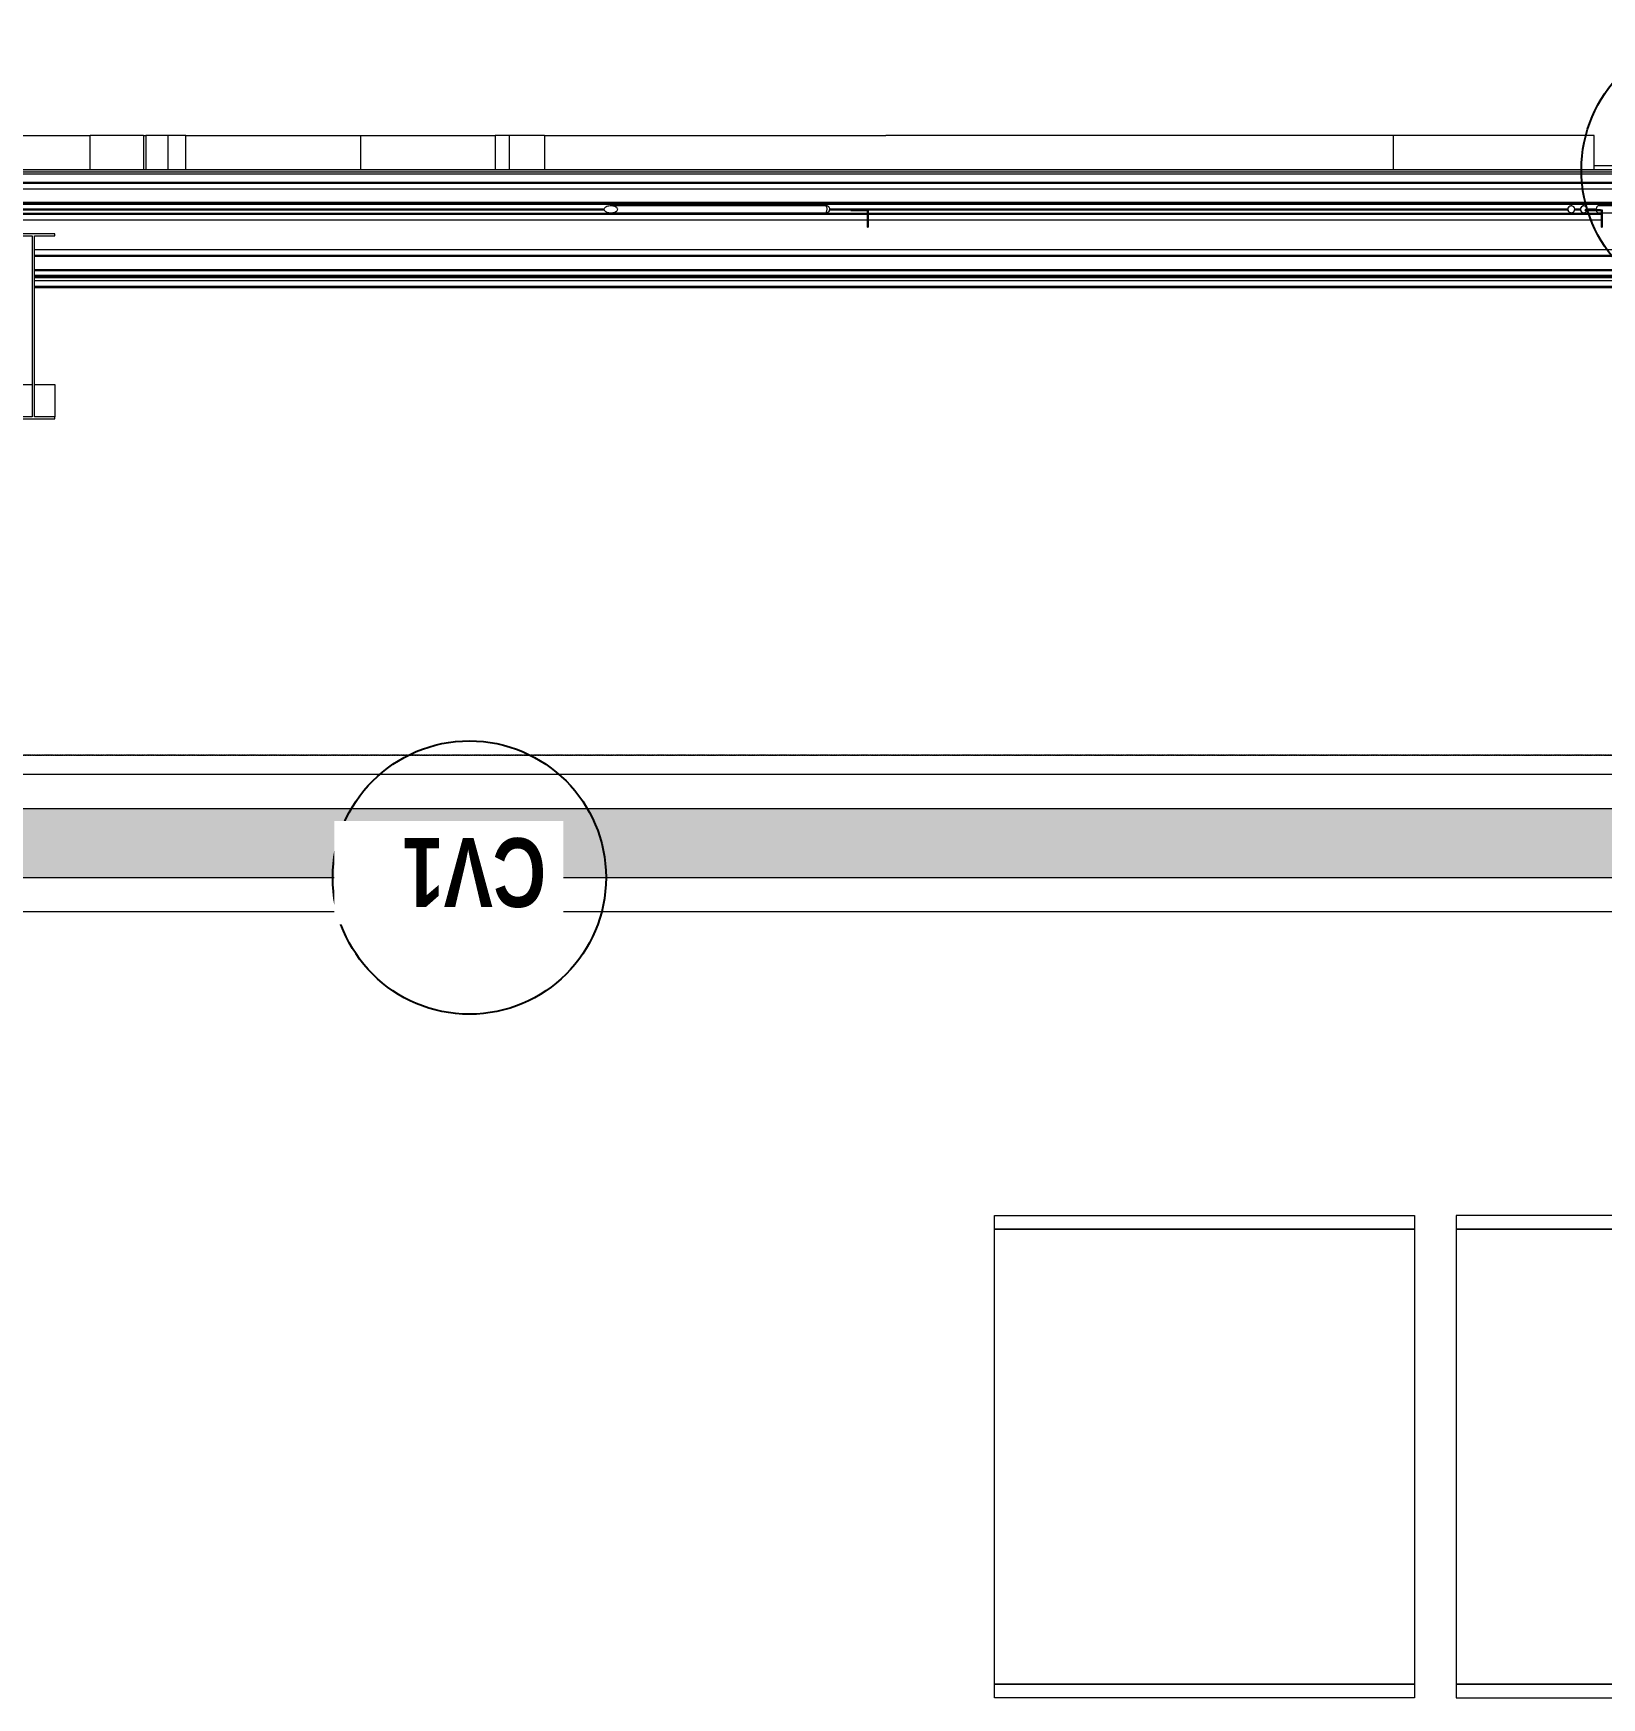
# Model space of a CAD drawing. Header units: centimetres. Extents: x -1762 to 3746, y -261 to 6534.
# Drawn here: x 1451.5 to 1907, y 5644.6 to 6127.9 of the extents above; entities that cross this region are included whole.
import ezdxf

# ---------------------------------------------------------------- set-up
doc = ezdxf.new("R2010")
doc.units = ezdxf.units.CM
doc.linetypes.add('_Overhead_2_', pattern=[0.47625, 0.3175, -0.15875])
for name, color, linetype, lineweight in [('A-ANNO-NOTE', 7, 'Continuous', 9), ('A-FLOR', 7, 'Continuous', 9), ('A-GENM', 7, 'Continuous', 9), ('A-WALL', 7, 'Continuous', 9), ('A-WALL-PATT', 7, 'Continuous', 35), ('I-WALL', 7, 'Continuous', 9), ('M-EQPM', 7, 'Continuous', 9), ('Q-SPCQ', 7, 'Continuous', 9), ('S-BEAM', 7, 'Continuous', 9), ('S-COLS', 7, 'Continuous', 9)]:
    doc.layers.add(name, color=color, linetype=linetype, lineweight=lineweight)
doc.styles.add('Century Gothic_B', font='GOTHICB.TTF', dxfattribs={"width": 0.8, "height": 20})

# ---------------------------------------------------------------- blocks, each defined once
blk = doc.blocks.new('Col_ Perfil Variable - VAR_ 05-1690372-Planta bodega almacenamiento congelados')
at = {"layer": 'S-COLS', "color": 253, "lineweight": 18, "true_color": 0xaaaaaa}
for p, q in [((6.25, 34.1), (-6.25, 34.1)), ((-6.25, 34.1), (-6.25, 33.52)), ((6.25, 33.52), (6.25, 34.1)), ((-6.25, 33.52), (-0.35, 33.52)), ((-0.35, 33.52), (-0.35, -19.04)), ((0.36, -19.04), (0.36, 33.52)), ((0.36, 33.52), (6.25, 33.52)), ((-6.25, -19.04), (-6.25, -19.62)), ((-0.35, -19.04), (-6.25, -19.04)), ((6.25, -19.04), (0.36, -19.04)), ((6.25, -19.62), (6.25, -19.04)), ((-6.25, -19.62), (6.25, -19.62))]:
    blk.add_line(p, q, dxfattribs=at)
at = {"layer": 'S-COLS', "color": 253, "true_color": 0xaaaaaa}
for p, q in [((-6.25, -9.58), (-0.35, -9.58)), ((-6.25, -19.04), (-6.25, -9.58)), ((0.36, -9.58), (6.25, -9.58)), ((6.25, -9.58), (6.25, -19.04))]:
    blk.add_line(p, q, dxfattribs=at)
blk = doc.blocks.new('Costanera Perfil Z - Parametrizado - h_22cm-1746838-Planta bodega almacenamiento congelados')
at = {"layer": 'S-BEAM', "color": 254, "true_color": 0xcccccc}
for p, q in [((-10.75, 5544.14), (-10.75, 1984.87)), ((-10.75, 5544.14), (-10.75, 1984.87)), ((-10.45, 5544.14), (-10.45, 1984.87)), ((-10.45, 5544.14), (-10.45, 1984.87)), ((8.8, 5514.59), (8.8, 4882.75)), ((8.8, 5514.59), (8.8, 4882.75)), ((10.45, 5514.59), (10.45, 4882.75)), ((10.45, 5514.59), (10.45, 4882.75)), ((10.75, 4882.75), (10.75, 5514.59)), ((10.75, 5514.59), (10.75, 4882.75)), ((-8.8, 5336.3), (-8.8, 5333.7)), ((-8.8, 5336.3), (-8.8, 5333.7)), ((-8.8, 5331.72), (-8.8, 5330.06)), ((-8.8, 5331.72), (-8.8, 5330.06)), ((-8.8, 5328.07), (-8.8, 5113.71)), ((-8.8, 5328.07), (-8.8, 5113.71)), ((-8.8, 5048.21), (-8.8, 4716.9)), ((-8.8, 5048.21), (-8.8, 4716.9))]:
    blk.add_line(p, q, dxfattribs=at)
blk = doc.blocks.new('Costanera Perfil Z - Parametrizado - h_22cm-1746684-Planta bodega almacenamiento congelados')
at = {"layer": 'S-BEAM', "color": 254, "true_color": 0xcccccc}
for p, q in [((-10.75, 5549.14), (-10.75, 1989.87)), ((-10.75, 5549.14), (-10.75, 1989.87)), ((-10.45, 5549.14), (-10.45, 1989.87)), ((-10.45, 5549.14), (-10.45, 1989.87)), ((8.8, 5519.59), (8.8, 4887.75)), ((8.8, 5519.59), (8.8, 4887.75)), ((10.45, 5519.59), (10.45, 4887.75)), ((10.45, 5519.59), (10.45, 4887.75)), ((10.75, 4887.75), (10.75, 5519.59)), ((10.75, 5519.59), (10.75, 4887.75)), ((-8.8, 5341.31), (-8.8, 5338.62)), ((-8.8, 5341.31), (-8.8, 5338.62)), ((-8.8, 5336.81), (-8.8, 5335.01)), ((-8.8, 5336.81), (-8.8, 5335.01)), ((-8.8, 5333.16), (-8.8, 5129.82)), ((-8.8, 5333.16), (-8.8, 5129.82)), ((-8.8, 5129.73), (-8.8, 5124.82)), ((-8.8, 5129.73), (-8.8, 5124.82)), ((-8.8, 5124.82), (-8.8, 5118.62)), ((-8.8, 5124.82), (-8.8, 5118.62)), ((-8.8, 5053.19), (-8.8, 4721.84)), ((-8.8, 5053.19), (-8.8, 4721.84))]:
    blk.add_line(p, q, dxfattribs=at)
blk = doc.blocks.new('Costanera Perfil Z - Parametrizado - h_22cm-V1-Planta bodega almacenamiento congelados')
at = {"layer": 'S-BEAM', "color": 254, "true_color": 0xcccccc}
for p, q in [((8.8, 5519.59), (8.8, 4887.75)), ((8.8, 5519.59), (8.8, 4887.75)), ((10.45, 5519.59), (10.45, 4887.75)), ((10.45, 5519.59), (10.45, 4887.75)), ((10.75, 4887.75), (10.75, 5519.59)), ((10.75, 5519.59), (10.75, 4887.75)), ((-10.75, 5342.88), (-10.75, 5129.82)), ((-10.75, 5342.88), (-10.75, 5129.82)), ((-10.45, 5342.88), (-10.45, 5129.82)), ((-10.45, 5342.88), (-10.45, 5129.82)), ((-8.8, 5342.88), (-8.8, 5129.82)), ((-8.8, 5342.88), (-8.8, 5129.82)), ((-10.75, 5129.82), (-10.75, 5129.67)), ((-10.75, 5129.82), (-10.75, 5129.67)), ((-10.75, 5129.64), (-10.75, 4623.15)), ((-10.75, 5129.64), (-10.75, 4623.15)), ((-10.45, 5129.82), (-10.45, 5129.68)), ((-10.45, 5129.82), (-10.45, 5129.68)), ((-10.45, 5129.64), (-10.45, 4623.15)), ((-10.45, 5129.64), (-10.45, 4623.15)), ((-8.8, 5129.64), (-8.8, 4623.15)), ((-8.8, 5129.64), (-8.8, 4623.15))]:
    blk.add_line(p, q, dxfattribs=at)
blk = doc.blocks.new('Costanera Perfil Z - Parametrizado - h_22cm-V2-Planta bodega almacenamiento congelados')
at = {"layer": 'S-BEAM', "color": 254, "true_color": 0xcccccc}
for p, q in [((8.8, 5519.59), (8.8, 4887.75)), ((8.8, 5519.59), (8.8, 4887.75)), ((10.45, 5519.59), (10.45, 4887.75)), ((10.45, 5519.59), (10.45, 4887.75)), ((10.75, 4887.75), (10.75, 5519.59)), ((10.75, 5519.59), (10.75, 4887.75)), ((-10.75, 5342.88), (-10.75, 5129.82)), ((-10.75, 5342.88), (-10.75, 5129.82)), ((-10.45, 5342.88), (-10.45, 5129.82)), ((-10.45, 5342.88), (-10.45, 5129.82)), ((-8.8, 5342.88), (-8.8, 5129.82)), ((-8.8, 5342.88), (-8.8, 5129.82)), ((-10.75, 5129.82), (-10.75, 5129.67)), ((-10.75, 5129.82), (-10.75, 5129.67)), ((-10.75, 5129.64), (-10.75, 4623.15)), ((-10.75, 5129.64), (-10.75, 4623.15)), ((-10.45, 5129.82), (-10.45, 5129.68)), ((-10.45, 5129.82), (-10.45, 5129.68)), ((-10.45, 5129.64), (-10.45, 4623.15)), ((-10.45, 5129.64), (-10.45, 4623.15)), ((-8.8, 5129.64), (-8.8, 4623.15)), ((-8.8, 5129.64), (-8.8, 4623.15))]:
    blk.add_line(p, q, dxfattribs=at)
blk = doc.blocks.new('Costanera Perfil Z - Parametrizado - h_22cm-1721966-Planta bodega almacenamiento congelados')
at = {"layer": 'S-BEAM', "color": 254, "true_color": 0xcccccc}
for p, q in [((-10.75, -1629.6), (-10.75, 1929.67)), ((-10.75, 1929.67), (-10.75, -1629.6)), ((-10.45, 1929.67), (-10.45, -1629.6)), ((-10.45, 1929.67), (-10.45, -1629.6)), ((-8.8, 1929.67), (-8.8, -1629.6)), ((-8.8, 1929.67), (-8.8, -1629.6)), ((8.8, 1900.12), (8.8, 1268.28)), ((8.8, 1900.12), (8.8, 1268.28)), ((10.45, 1900.12), (10.45, 1268.28)), ((10.45, 1900.12), (10.45, 1268.28)), ((10.75, 1900.12), (10.75, 1268.28)), ((10.75, 1900.12), (10.75, 1268.28))]:
    blk.add_line(p, q, dxfattribs=at)
blk = doc.blocks.new('M_RVR_PERFIL L - M_RVR_PERFIL L-1712762-Planta bodega almacenamiento congelados')
at = {"layer": 'S-BEAM', "color": 254, "true_color": 0xcccccc}
for p, q in [((-2.5, 2.5), (-2.5, 2.31)), ((2.02, 2.5), (-2.5, 2.5)), ((-2.5, 2.31), (2.1, 2.31)), ((2.31, 2.01), (2.31, -2.5)), ((2.5, 1.77), (2.5, 1.93)), ((2.5, -2.5), (2.5, 1.75)), ((2.31, -2.5), (2.5, -2.5))]:
    blk.add_line(p, q, dxfattribs=at)
at = {"layer": 'S-BEAM', "color": 254, "lineweight": 18, "true_color": 0xcccccc}
for p, q in [((-2.5, 2.31), (-2.5, 2.5)), ((-2.5, 2.5), (2.5, 2.5)), ((2.31, 2.31), (-2.5, 2.31)), ((2.31, -2.5), (2.31, 2.31)), ((2.5, 2.5), (2.5, -2.5)), ((2.5, -2.5), (2.31, -2.5))]:
    blk.add_line(p, q, dxfattribs=at)
blk = doc.blocks.new('M_RVR_PERFIL L - M_RVR_PERFIL L-V16-Planta bodega almacenamiento congelados')
at = {"layer": 'S-BEAM', "color": 254, "true_color": 0xcccccc}
for p, q in [((-2.5, 2.5), (-2.5, 2.31)), ((2.5, 2.5), (-2.5, 2.5)), ((-2.5, 2.31), (2.31, 2.31)), ((2.31, 2.31), (2.31, -2.5)), ((2.5, -2.5), (2.5, 2.5)), ((2.31, -2.5), (2.5, -2.5))]:
    blk.add_line(p, q, dxfattribs=at)
at = {"layer": 'S-BEAM', "color": 254, "lineweight": 18, "true_color": 0xcccccc}
for p, q in [((-2.5, 2.31), (-2.5, 2.5)), ((-2.5, 2.5), (2.5, 2.5)), ((2.31, 2.31), (-2.5, 2.31)), ((2.31, -2.5), (2.31, 2.31)), ((2.5, 2.5), (2.5, -2.5)), ((2.5, -2.5), (2.31, -2.5))]:
    blk.add_line(p, q, dxfattribs=at)
blk = doc.blocks.new('RVR_Tensor angular - d_25 mm-1722033-Planta bodega almacenamiento congelados')
at = {"layer": 'A-GENM', "color": 254, "true_color": 0xd4d4d4}
for p, q in [((62.13, 1), (-0.01, 1)), ((-0.01, -1), (1, -1)), ((1.02, -1), (1.18, -1)), ((1.18, -1), (62.13, -1))]:
    blk.add_line(p, q, dxfattribs=at)
at = {"layer": 'A-GENM', "color": 253, "true_color": 0xaaaaaa, "flags": 128}
for points in [[(63.87, 0), (63.84, 0.2), (63.74, 0.38), (63.58, 0.56), (63.36, 0.71), (63.1, 0.83), (62.8, 0.92), (62.47, 0.98), (62.13, 1), (61.79, 0.98), (61.46, 0.92), (61.16, 0.83), (60.9, 0.71), (60.68, 0.56), (60.52, 0.38), (60.42, 0.2), (60.39, 0)], [(60.39, 0), (60.42, -0.2), (60.52, -0.38), (60.68, -0.56), (60.9, -0.71), (61.16, -0.83), (61.46, -0.92), (61.79, -0.98), (62.13, -1), (62.47, -0.98), (62.8, -0.92), (63.1, -0.83), (63.36, -0.71), (63.58, -0.56), (63.74, -0.38), (63.84, -0.2), (63.87, 0)]]:
    blk.add_lwpolyline(points, dxfattribs=at)
at = {"layer": 'A-GENM', "color": 254, "true_color": 0xd4d4d4}
for start_param, end_param in [(0, 1.570796), (1.570796, 1.707364), (1.707364, 1.832596), (1.89983, 3.141593)]:
    blk.add_ellipse((-0.01, 0), major_axis=(0, 1), ratio=0.573576, start_param=start_param, end_param=end_param, dxfattribs=at)
blk = doc.blocks.new('RVR_Tensor angular - d_25 mm-1722034-Planta bodega almacenamiento congelados')
at = {"layer": 'A-GENM', "color": 254, "true_color": 0xd4d4d4}
for p, q in [((62.31, 1), (-0.01, 1)), ((-0.01, -1), (62.31, -1))]:
    blk.add_line(p, q, dxfattribs=at)
at = {"layer": 'A-GENM', "color": 253, "true_color": 0xaaaaaa, "flags": 128}
for points in [[(64.3, 0), (64.26, 0.18), (64.16, 0.36), (64, 0.53), (63.78, 0.67), (63.51, 0.8), (63.19, 0.9), (62.85, 0.96), (62.49, 1), (62.12, 1), (61.76, 0.96), (61.42, 0.9), (61.11, 0.8), (60.84, 0.67), (60.61, 0.53), (60.45, 0.36), (60.35, 0.18), (60.32, 0)], [(60.32, 0), (60.35, -0.18), (60.45, -0.36), (60.61, -0.53), (60.84, -0.67), (61.11, -0.8), (61.42, -0.9), (61.76, -0.96), (62.12, -1), (62.49, -1), (62.85, -0.96), (63.19, -0.9), (63.51, -0.8), (63.78, -0.67), (64, -0.53), (64.16, -0.36), (64.26, -0.18), (64.3, 0)]]:
    blk.add_lwpolyline(points, dxfattribs=at)
at = {"layer": 'A-GENM', "color": 254, "true_color": 0xd4d4d4}
for start_param, end_param in [(0, 1.570796), (1.570796, 3.141593)]:
    blk.add_ellipse((-0.01, 0), major_axis=(0, 1), ratio=0.502462, start_param=start_param, end_param=end_param, dxfattribs=at)
blk = doc.blocks.new('RVR_Tensor angular - d_25 mm-1722035-Planta bodega almacenamiento congelados')
at = {"layer": 'A-GENM', "color": 254, "true_color": 0xd4d4d4}
for start, end in [(360, 180), (165, 180), (180, 360), (150, 165), (135, 150), (120, 135), (105, 120), (75, 105), (60, 75), (30, 45), (15, 30), (0, 15), (198.5913, 225), (240, 285), (315, 345)]:
    blk.add_arc((-0.01, 0), 1, start, end, dxfattribs=at)
blk = doc.blocks.new('RVR_Tensor angular - d_25 mm-1722036-Planta bodega almacenamiento congelados')
at = {"layer": 'A-GENM', "color": 254, "true_color": 0xd4d4d4}
for start, end in [(172.1752, 180), (172.1752, 180), (180, 360), (360, 161.1478), (150, 161.1478), (135, 150), (90, 120), (60, 90), (45, 60), (0, 45), (225, 300), (315, 345)]:
    blk.add_arc((-0.01, 0), 1, start, end, dxfattribs=at)
blk = doc.blocks.new('RVR_Tensor angular - d_25 mm-V17-Planta bodega almacenamiento congelados')
at = {"layer": 'A-GENM', "color": 254, "true_color": 0xd4d4d4}
for start, end in [(79.3844, 180), (150, 180), (135, 150), (79.3844, 120), (180, 280.6156), (225, 280.6156)]:
    blk.add_arc((-0.01, 0), 1, start, end, dxfattribs=at)
blk = doc.blocks.new('RVR_Tensor angular - d_25 mm-V23-Planta bodega almacenamiento congelados')
at = {"layer": 'A-GENM', "color": 254, "true_color": 0xd4d4d4}
for start, end in [(60, 180), (166.6977, 180), (60, 165), (15, 45), (360, 45), (0, 13.3023), (198.5913, 210), (198.5913, 225), (210, 225), (240, 270), (240, 255), (255, 285), (270, 285), (315, 345), (315, 330), (330, 345)]:
    blk.add_arc((-0.01, 0), 1, start, end, dxfattribs=at)
blk = doc.blocks.new('RVR_Tensor angular - d_25 mm-V24-Planta bodega almacenamiento congelados')
at = {"layer": 'A-GENM', "color": 254, "true_color": 0xd4d4d4}
for start, end in [(172.1752, 180), (172.1752, 180), (135, 161.1478), (135, 161.1478), (15, 120), (15, 120), (0, 13.3023), (360, 13.3023), (225, 240), (225, 240), (240, 270), (240, 255), (255, 270), (270, 285), (270, 285), (285, 300), (285, 300), (315, 345), (315, 330), (330, 345)]:
    blk.add_arc((-0.01, 0), 1, start, end, dxfattribs=at)
blk = doc.blocks.new('RVR_Tensor angular - d_25 mm-V25-Planta bodega almacenamiento congelados')
at = {"layer": 'A-GENM', "color": 254, "true_color": 0xd4d4d4}
for start, end in [(166.6977, 180), (166.6977, 180), (135, 165), (135, 165), (79.3844, 120), (79.3844, 120), (225, 240), (225, 280.6156), (240, 255), (255, 270), (270, 280.6156)]:
    blk.add_arc((-0.01, 0), 1, start, end, dxfattribs=at)
blk = doc.blocks.new('RVR_Tensor angular - d_25 mm-V30-Planta bodega almacenamiento congelados')
at = {"layer": 'A-GENM', "color": 254, "true_color": 0xd4d4d4}
for start, end in [(166.6977, 180), (166.6977, 180), (105, 165), (105, 165), (60, 105), (90, 105), (60, 90), (30, 45), (15, 45), (15, 30), (0, 13.3023), (360, 13.3023), (198.5913, 210), (198.5913, 225), (210, 225), (240, 285), (240, 255), (255, 270), (270, 285), (315, 345), (315, 345)]:
    blk.add_arc((-0.01, 0), 1, start, end, dxfattribs=at)
blk = doc.blocks.new('RVR_Tensor angular - d_25 mm-V31-Planta bodega almacenamiento congelados')
at = {"layer": 'A-GENM', "color": 254, "true_color": 0xd4d4d4}
for start, end in [(172.1752, 180), (172.1752, 180), (135, 161.1478), (135, 161.1478), (90, 120), (15, 120), (45, 90), (15, 45), (0, 13.3023), (360, 13.3023), (225, 300), (225, 240), (240, 285), (285, 300), (315, 330), (315, 330), (330, 345), (330, 345)]:
    blk.add_arc((-0.01, 0), 1, start, end, dxfattribs=at)
blk = doc.blocks.new('RVR_Tensor angular - d_25 mm-V32-Planta bodega almacenamiento congelados')
at = {"layer": 'A-GENM', "color": 254, "true_color": 0xd4d4d4}
for start, end in [(166.6977, 180), (166.6977, 180), (150, 165), (150, 165), (135, 150), (135, 150), (79.3844, 120), (105, 120), (90, 105), (79.3844, 90), (225, 280.6156), (225, 280.6156)]:
    blk.add_arc((-0.01, 0), 1, start, end, dxfattribs=at)
blk = doc.blocks.new('Costanera Perfil Z - Parametrizado - h_22cm-1738370-Planta bodega almacenamiento congelados')
at = {"layer": 'S-BEAM', "color": 254, "true_color": 0xcccccc}
for p, q in [((8.8, 5508.71), (8.8, 4876.87)), ((8.8, 5508.71), (8.8, 4876.87)), ((10.45, 5508.71), (10.45, 4876.87)), ((10.45, 5508.71), (10.45, 4876.87)), ((10.75, 4876.87), (10.75, 5508.71)), ((10.75, 5508.71), (10.75, 4876.87)), ((-10.75, 5332), (-10.75, 5118.94)), ((-10.75, 5332), (-10.75, 5118.94)), ((-10.45, 5332), (-10.45, 5118.94)), ((-10.45, 5332), (-10.45, 5118.94)), ((-8.8, 5332), (-8.8, 5118.94)), ((-8.8, 5332), (-8.8, 5118.94)), ((-10.75, 5118.94), (-10.75, 5118.79)), ((-10.75, 5118.94), (-10.75, 5118.79)), ((-10.75, 5118.76), (-10.75, 4612.28)), ((-10.75, 5118.76), (-10.75, 4612.28)), ((-10.45, 5118.94), (-10.45, 5118.8)), ((-10.45, 5118.94), (-10.45, 5118.8)), ((-10.45, 5118.76), (-10.45, 4612.28)), ((-10.45, 5118.76), (-10.45, 4612.28)), ((-8.8, 5118.76), (-8.8, 4612.28)), ((-8.8, 5118.76), (-8.8, 4612.28))]:
    blk.add_line(p, q, dxfattribs=at)
blk = doc.blocks.new('Costanera Perfil Z - Parametrizado - h_22cm-V37-Planta bodega almacenamiento congelados')
at = {"layer": 'S-BEAM', "color": 254, "true_color": 0xcccccc}
for p, q in [((8.8, 5519.59), (8.8, 4887.75)), ((8.8, 5519.59), (8.8, 4887.75)), ((10.45, 5519.59), (10.45, 4887.75)), ((10.45, 5519.59), (10.45, 4887.75)), ((10.75, 4887.75), (10.75, 5519.59)), ((10.75, 5519.59), (10.75, 4887.75)), ((-10.75, 5342.88), (-10.75, 5129.82)), ((-10.75, 5342.88), (-10.75, 5129.82)), ((-10.45, 5342.88), (-10.45, 5129.82)), ((-10.45, 5342.88), (-10.45, 5129.82)), ((-8.8, 5342.88), (-8.8, 5129.82)), ((-8.8, 5342.88), (-8.8, 5129.82)), ((-10.75, 5129.82), (-10.75, 5129.67)), ((-10.75, 5129.82), (-10.75, 5129.67)), ((-10.75, 5129.64), (-10.75, 4623.15)), ((-10.75, 5129.64), (-10.75, 4623.15)), ((-10.45, 5129.82), (-10.45, 5129.68)), ((-10.45, 5129.82), (-10.45, 5129.68)), ((-10.45, 5129.64), (-10.45, 4623.15)), ((-10.45, 5129.64), (-10.45, 4623.15)), ((-8.8, 5129.64), (-8.8, 4623.15)), ((-8.8, 5129.64), (-8.8, 4623.15))]:
    blk.add_line(p, q, dxfattribs=at)
blk = doc.blocks.new('Costanera Perfil Z - Parametrizado - h_22cm-V38-Planta bodega almacenamiento congelados')
at = {"layer": 'S-BEAM', "color": 254, "true_color": 0xcccccc}
for p, q in [((8.8, 5519.59), (8.8, 4887.75)), ((8.8, 5519.59), (8.8, 4887.75)), ((10.45, 5519.59), (10.45, 4887.75)), ((10.45, 5519.59), (10.45, 4887.75)), ((10.75, 4887.75), (10.75, 5519.59)), ((10.75, 5519.59), (10.75, 4887.75)), ((-10.75, 5342.88), (-10.75, 5129.82)), ((-10.75, 5342.88), (-10.75, 5129.82)), ((-10.45, 5342.88), (-10.45, 5129.82)), ((-10.45, 5342.88), (-10.45, 5129.82)), ((-8.8, 5342.88), (-8.8, 5129.82)), ((-8.8, 5342.88), (-8.8, 5129.82)), ((-10.75, 5129.82), (-10.75, 5129.67)), ((-10.75, 5129.82), (-10.75, 5129.67)), ((-10.75, 5129.64), (-10.75, 4623.15)), ((-10.75, 5129.64), (-10.75, 4623.15)), ((-10.45, 5129.82), (-10.45, 5129.68)), ((-10.45, 5129.82), (-10.45, 5129.68)), ((-10.45, 5129.64), (-10.45, 4623.15)), ((-10.45, 5129.64), (-10.45, 4623.15)), ((-8.8, 5129.64), (-8.8, 4623.15)), ((-8.8, 5129.64), (-8.8, 4623.15))]:
    blk.add_line(p, q, dxfattribs=at)
blk = doc.blocks.new('PQ_RVR_EST-01_ZZ_ZZ_MO_T_A_rvt-1-Planta bodega almacenamiento congelados')
at = {"layer": 'A-GENM', "color": 254, "lineweight": 9, "true_color": 0xd4d4d4, "rotation": 180}
for name, p in [('RVR_Tensor angular - d_25 mm-1722034-Planta bodega almacenamiento congelados', (1681.53, 6076.78)), ('RVR_Tensor angular - d_25 mm-V17-Planta bodega almacenamiento congelados', (1681.8, 6076.78)), ('RVR_Tensor angular - d_25 mm-V25-Planta bodega almacenamiento congelados', (1681.8, 6076.78)), ('RVR_Tensor angular - d_25 mm-V32-Planta bodega almacenamiento congelados', (1681.8, 6076.78)), ('RVR_Tensor angular - d_25 mm-1722035-Planta bodega almacenamiento congelados', (1898.15, 6076.78)), ('RVR_Tensor angular - d_25 mm-V23-Planta bodega almacenamiento congelados', (1898.15, 6076.78)), ('RVR_Tensor angular - d_25 mm-V30-Planta bodega almacenamiento congelados', (1898.15, 6076.78)), ('RVR_Tensor angular - d_25 mm-1722036-Planta bodega almacenamiento congelados', (1901.8, 6076.78)), ('RVR_Tensor angular - d_25 mm-V24-Planta bodega almacenamiento congelados', (1901.8, 6076.78)), ('RVR_Tensor angular - d_25 mm-V31-Planta bodega almacenamiento congelados', (1901.8, 6076.78))]:
    blk.add_blockref(name, p, dxfattribs=at)
at = {"layer": 'A-GENM', "color": 254, "lineweight": 9, "true_color": 0xd4d4d4}
blk.add_blockref('RVR_Tensor angular - d_25 mm-1722033-Planta bodega almacenamiento congelados', (1905.98, 6076.78), dxfattribs=at)
at = {"layer": 'S-BEAM', "color": 254, "lineweight": 9, "true_color": 0xd4d4d4, "rotation": 269.9999999999994}
for name, p in [('Costanera Perfil Z - Parametrizado - h_22cm-1721966-Planta bodega almacenamiento congelados', (183.57, 6073.81)), ('Costanera Perfil Z - Parametrizado - h_22cm-1746838-Planta bodega almacenamiento congelados', (-3430.9, 6068.04)), ('Costanera Perfil Z - Parametrizado - h_22cm-1746684-Planta bodega almacenamiento congelados', (-3435.9, 6067.75)), ('Costanera Perfil Z - Parametrizado - h_22cm-V1-Planta bodega almacenamiento congelados', (-3435.9, 6064.85)), ('Costanera Perfil Z - Parametrizado - h_22cm-V2-Planta bodega almacenamiento congelados', (-3435.9, 6064.85)), ('Costanera Perfil Z - Parametrizado - h_22cm-1738370-Planta bodega almacenamiento congelados', (-3425.02, 6064.85)), ('Costanera Perfil Z - Parametrizado - h_22cm-V37-Planta bodega almacenamiento congelados', (-3435.9, 6064.85)), ('Costanera Perfil Z - Parametrizado - h_22cm-V38-Planta bodega almacenamiento congelados', (-3435.9, 6064.85))]:
    blk.add_blockref(name, p, dxfattribs=at)
at = {"layer": 'S-BEAM', "color": 254, "lineweight": 9, "true_color": 0xd4d4d4}
for name, p in [('M_RVR_PERFIL L - M_RVR_PERFIL L-V16-Planta bodega almacenamiento congelados', (1691.42, 6074.14)), ('M_RVR_PERFIL L - M_RVR_PERFIL L-1712762-Planta bodega almacenamiento congelados', (1904.66, 6074.14))]:
    blk.add_blockref(name, p, dxfattribs=at)
at = {"layer": 'S-COLS', "color": 254, "lineweight": 9, "true_color": 0xd4d4d4}
blk.add_blockref('Col_ Perfil Variable - VAR_ 05-1690372-Planta bodega almacenamiento congelados', (1451.49, 6035.53), dxfattribs=at)
blk = doc.blocks.new('RVR_Texto Fachada - RVR_Texto Fachada-1366805-Planta bodega almacenamiento congelados')
at = {"layer": 'A-GENM', "color": 254, "true_color": 0xd4d4d4}
for p, q in [((1415.56, 6098.21), (1468.04, 6098.21)), ((1483.5, 6098.21), (1468, 6098.21)), ((1468.04, 6088.21), (1468.04, 6098.21)), ((1483.46, 6098.21), (1484.21, 6098.21)), ((1483.46, 6098.21), (1483.46, 6088.21)), ((1484.14, 6098.21), (1484.14, 6088.21)), ((1490.68, 6098.21), (1484.14, 6098.21)), ((1495.75, 6098.21), (1490.68, 6098.21)), ((1490.68, 6088.21), (1490.68, 6098.21)), ((1495.75, 6098.21), (1546.62, 6098.21)), ((1495.75, 6088.21), (1495.75, 6098.21)), ((1546.62, 6098.21), (1585.69, 6098.21)), ((1546.62, 6088.21), (1546.62, 6098.21)), ((1585.66, 6098.21), (1585.66, 6088.21)), ((1589.79, 6098.21), (1585.66, 6098.21)), ((1599.96, 6098.21), (1589.79, 6098.21)), ((1589.79, 6088.21), (1589.79, 6098.21)), ((1599.88, 6098.21), (1695.61, 6098.21)), ((1599.96, 6098.21), (1599.96, 6088.21)), ((1695.61, 6098.21), (1699.07, 6098.21)), ((1846.54, 6098.21), (1699.07, 6098.21)), ((1904.85, 6098.21), (1846.54, 6098.21)), ((1846.54, 6088.21), (1846.54, 6098.21)), ((1904.85, 6088.21), (1904.85, 6098.21))]:
    blk.add_line(p, q, dxfattribs=at)
blk = doc.blocks.new('RVR-Rack Almacenamiento - Default-V88-Planta bodega almacenamiento congelados')
at = {"layer": 'Q-SPCQ', "color": 253, "lineweight": 18, "true_color": 0xaaaaaa}
for p, q in [((-70.00875, -60.96), (-70.00875, 60.96)), ((-70.00875, 60.96), (-66.04, 60.96)), ((-66.04, -60.96), (-66.04, 60.96)), ((-66.04, 60.96), (66.04, 60.96)), ((-66.04, 60.96), (-66.04, -60.96)), ((66.04, 60.96), (66.04, -60.96)), ((66.04, -60.96), (66.04, 60.96)), ((66.04, 60.96), (70.00875, 60.96)), ((70.00875, 60.96), (70.00875, -60.96)), ((-66.04, -60.96), (-70.00875, -60.96)), ((66.04, -60.96), (-66.04, -60.96)), ((70.00875, -60.96), (66.04, -60.96))]:
    blk.add_line(p, q, dxfattribs=at)
blk = doc.blocks.new('RVR-Rack Almacenamiento - Default-V87-Planta bodega almacenamiento congelados')
at = {"layer": 'Q-SPCQ', "color": 253, "lineweight": 18, "true_color": 0xaaaaaa}
for p, q in [((-66.04, 60.96), (-70.00875, 60.96)), ((-70.00875, 60.96), (-70.00875, -60.96)), ((66.04, 60.96), (-66.04, 60.96)), ((-66.04, 60.96), (-66.04, -60.96)), ((-66.04, -60.96), (-66.04, 60.96)), ((66.04, -60.96), (66.04, 60.96)), ((70.00875, 60.96), (66.04, 60.96)), ((66.04, 60.96), (66.04, -60.96)), ((70.00875, -60.96), (70.00875, 60.96)), ((-70.00875, -60.96), (-66.04, -60.96)), ((-66.04, -60.96), (66.04, -60.96)), ((66.04, -60.96), (70.00875, -60.96))]:
    blk.add_line(p, q, dxfattribs=at)
blk = doc.blocks.new('PQ_RVR_ARQ-01_ZZ_ZZ_MO_T_A_rvt-1-Planta bodega almacenamiento congelados')
at = {"layer": 'A-WALL-PATT', "lineweight": 9, "true_color": 0xdddddd}
for points in [[(2113.24, 6087.71), (2113.74, 6087.71), (2113.74, 6088.21), (-1446.03, 6088.17), (-1446.03, 6087.71), (2089, 6087.71)], [(2011.74, 5882.73), (2011.74, 5902.73), (-1358.94, 5902.73), (-1358.94, 5882.73), (1826.07, 5882.73)]]:
    blk.add_hatch(color=254, dxfattribs=at).paths.add_polyline_path(points)
at = {"layer": 'A-FLOR', "color": 254, "linetype": '_Overhead_2_', "true_color": 0xd4d4d4}
for p, q in [((-1007.46, 5918.32), (2055.86, 5918.32)), ((2055.86, 5918.32), (-1007.46, 5918.32))]:
    blk.add_line(p, q, dxfattribs=at)
at = {"layer": 'A-WALL', "color": 253, "lineweight": 18, "true_color": 0xaaaaaa}
for p, q in [((2113.74, 6088.21), (-1446.03, 6088.21)), ((-1446.03, 6087.71), (2113.24, 6087.71)), ((2112.49, 6086.96), (-1005.82, 6086.96)), ((1904.84, 6089.46), (2036.2, 6089.46))]:
    blk.add_line(p, q, dxfattribs=at)
at = {"layer": 'A-WALL', "color": 253, "true_color": 0xaaaaaa}
for p, q in [((-1007.46, 5912.73), (2041.74, 5912.73)), ((2001.74, 5872.73), (1125.12, 5872.73))]:
    blk.add_line(p, q, dxfattribs=at)
at = {"layer": 'I-WALL', "color": 253, "lineweight": 18, "true_color": 0xaaaaaa}
for p, q in [((2011.74, 5902.73), (-1358.94, 5902.73)), ((1115.12, 5882.73), (2011.74, 5882.73))]:
    blk.add_line(p, q, dxfattribs=at)
at = {"layer": 'A-GENM', "color": 253, "lineweight": 9, "true_color": 0xaaaaaa}
blk.add_blockref('RVR_Texto Fachada - RVR_Texto Fachada-1366805-Planta bodega almacenamiento congelados', (0, 0), dxfattribs=at)
at = {"layer": 'Q-SPCQ', "color": 253, "lineweight": 9, "true_color": 0xaaaaaa}
for name, p, rotation in [('RVR-Rack Almacenamiento - Default-V88-Planta bodega almacenamiento congelados', (1791.64, 5714.57), 270.0000000000026), ('RVR-Rack Almacenamiento - Default-V87-Planta bodega almacenamiento congelados', (1925.66, 5714.57), 269.9999999999974)]:
    blk.add_blockref(name, p, dxfattribs=dict(at, rotation=rotation))
blk = doc.blocks.new('RVR-PQ-Dispositivo - Camara videovigilancia-1745171-Planta bodega almacenamiento congelados')
at = {"layer": 'M-EQPM', "color": 1, "lineweight": 25, "true_color": 0xff0000}
for p, q in [((-1033.02, 3131.4), (-1023.02, 3131.4)), ((-1033.02, 3131.4), (-1033.02, 3126.4)), ((-1023.02, 3126.4), (-1023.02, 3131.4)), ((-1023.02, 3126.4), (-1033.02, 3126.4))]:
    blk.add_line(p, q, dxfattribs=at)

msp = doc.modelspace()

# ---------------------------------------------------------------- linework, layer by layer
at = {"layer": 'A-ANNO-NOTE', "color": 1, "lineweight": 25, "true_color": 0xff0000}
for centre in [(1940.78, 6088.21), (1578.14, 5882.73)]:
    msp.add_circle(centre, 39.69, dxfattribs=at)

# ---------------------------------------------------------------- block references
at = {"lineweight": 5}
for name in ['PQ_RVR_ARQ-01_ZZ_ZZ_MO_T_A_rvt-1-Planta bodega almacenamiento congelados', 'PQ_RVR_EST-01_ZZ_ZZ_MO_T_A_rvt-1-Planta bodega almacenamiento congelados']:
    msp.add_blockref(name, (0, 0), dxfattribs=at)
at = {"layer": 'M-EQPM', "color": 1, "lineweight": 25, "true_color": 0xff0000, "rotation": 180}
msp.add_blockref('RVR-PQ-Dispositivo - Camara videovigilancia-1745171-Planta bodega almacenamiento congelados', (528.47, 9009.12), dxfattribs=at)

# ---------------------------------------------------------------- next in the draw order: texts
at = {"layer": 'A-ANNO-NOTE', "color": 1, "lineweight": 25, "true_color": 0xff0000, "insert": (1600.41, 5874.18), "char_height": 20, "width": 56.4388, "attachment_point": 1, "rotation": 180, "style": 'Century Gothic_B', "bg_fill": 3, "box_fill_scale": 1.25, "bg_fill_color": 256, "bg_fill_true_color": 13158600, "bg_fill_transparency": 0}
msp.add_mtext('CV1', dxfattribs=at)

doc.saveas('drawing.dxf')
